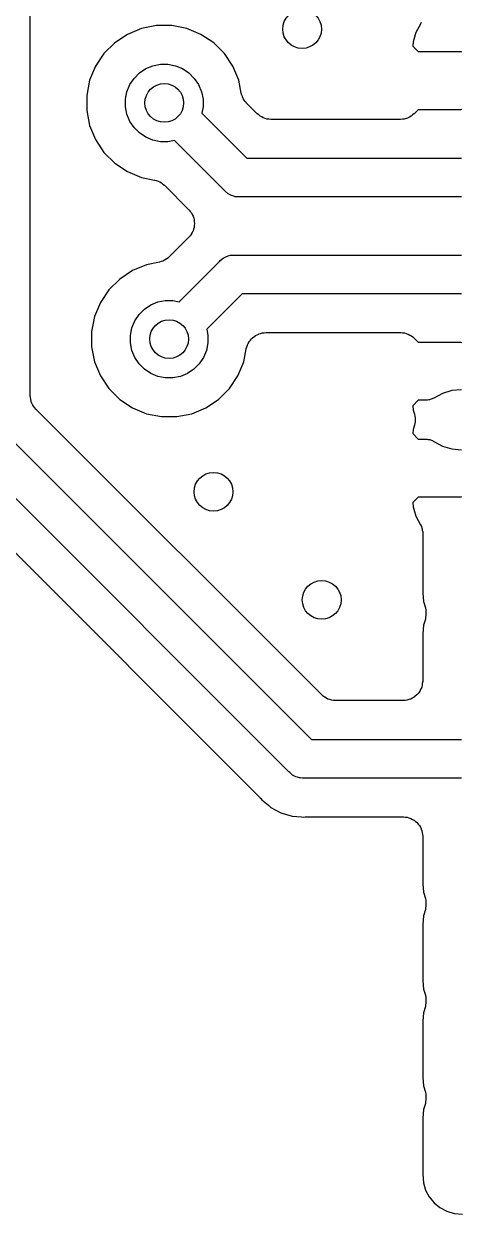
# Model space of a CAD drawing. Extents: x 49 to 143, y -158 to -38.
# Drawn here: x 131.08 to 133.33, y -129.18 to -123.04 of the extents above; entities that cross this region are included whole.
import ezdxf

# ---------------------------------------------------------------- set-up
doc = ezdxf.new("R2010")
doc.units = 0
doc.layers.add('BLACK', color=7, linetype='CONTINUOUS')

msp = doc.modelspace()

# ---------------------------------------------------------------- linework, layer by layer
at = {"layer": 'BLACK', "linetype": 'CONTINUOUS'}
for p, q in [((131.11, -124.955), (131.11, -120.787)), ((131.684, -123.059), (131.611, -123.09)), ((131.761, -123.044), (131.684, -123.059)), ((131.84, -123.044), (131.761, -123.044)), ((131.917, -123.059), (131.84, -123.044)), ((131.99, -123.09), (131.917, -123.059)), ((133.123, -123.037), (133.099, -123.081)), ((133.126, -123.029), (133.123, -123.037)), ((131.546, -123.133), (131.49, -123.189)), ((131.611, -123.09), (131.546, -123.133)), ((132.056, -123.133), (131.99, -123.09)), ((132.111, -123.189), (132.056, -123.133)), ((133.085, -123.129), (133.083, -123.151)), ((133.099, -123.081), (133.085, -123.129)), ((131.49, -123.189), (131.446, -123.255)), ((132.155, -123.255), (132.111, -123.189)), ((133.083, -123.151), (133.111, -123.179)), ((133.111, -123.179), (133.32, -123.179)), ((133.32, -123.179), (133.322, -123.179)), ((133.322, -123.179), (133.326, -123.179)), ((133.326, -123.179), (133.33, -123.179)), ((133.33, -123.179), (133.335, -123.18)), ((131.446, -123.255), (131.416, -123.327)), ((131.706, -123.267), (131.742, -123.252)), ((131.742, -123.252), (131.781, -123.244)), ((131.781, -123.244), (131.82, -123.244)), ((131.82, -123.244), (131.859, -123.252)), ((131.859, -123.252), (131.895, -123.267)), ((132.185, -123.327), (132.155, -123.255)), ((131.623, -123.349), (131.645, -123.317)), ((131.645, -123.317), (131.673, -123.289)), ((131.673, -123.289), (131.706, -123.267)), ((131.895, -123.267), (131.928, -123.289)), ((131.928, -123.289), (131.956, -123.317)), ((131.956, -123.317), (131.978, -123.349)), ((131.416, -123.327), (131.401, -123.405)), ((131.608, -123.386), (131.623, -123.349)), ((131.978, -123.349), (131.993, -123.386)), ((132.198, -123.394), (132.185, -123.327)), ((131.401, -123.405), (131.401, -123.483)), ((131.601, -123.424), (131.608, -123.386)), ((131.601, -123.464), (131.601, -123.424)), ((131.993, -123.386), (132.001, -123.424)), ((132.001, -123.424), (132.001, -123.464)), ((132.201, -123.403), (132.198, -123.394)), ((132.204, -123.411), (132.201, -123.403)), ((132.204, -123.412), (132.204, -123.411)), ((132.208, -123.421), (132.204, -123.412)), ((132.204, -123.412), (132.204, -123.412)), ((132.213, -123.429), (132.208, -123.421)), ((132.213, -123.43), (132.213, -123.429)), ((132.213, -123.429), (132.213, -123.429)), ((132.219, -123.437), (132.213, -123.43)), ((132.225, -123.444), (132.219, -123.437)), ((131.401, -123.483), (131.416, -123.561)), ((131.608, -123.502), (131.601, -123.464)), ((131.623, -123.539), (131.608, -123.502)), ((132.001, -123.464), (131.994, -123.496)), ((131.994, -123.496), (132.227, -123.729)), ((132.226, -123.445), (132.225, -123.444)), ((132.281, -123.5), (132.226, -123.445)), ((132.226, -123.445), (132.226, -123.445)), ((132.226, -123.445), (132.226, -123.445)), ((132.226, -123.445), (132.226, -123.445)), ((132.288, -123.506), (132.281, -123.5)), ((133.089, -123.501), (133.082, -123.506)), ((133.09, -123.5), (133.089, -123.501)), ((133.111, -123.479), (133.09, -123.5)), ((133.09, -123.5), (133.09, -123.5)), ((133.09, -123.5), (133.09, -123.5)), ((133.09, -123.5), (133.09, -123.5)), ((133.32, -123.479), (133.111, -123.479)), ((133.324, -123.479), (133.32, -123.479)), ((133.329, -123.479), (133.324, -123.479)), ((133.33, -123.479), (133.329, -123.479)), ((133.335, -123.478), (133.33, -123.479)), ((131.416, -123.561), (131.446, -123.633)), ((131.645, -123.571), (131.623, -123.539)), ((132.295, -123.512), (132.288, -123.506)), ((132.296, -123.512), (132.295, -123.512)), ((132.295, -123.512), (132.295, -123.512)), ((132.304, -123.516), (132.296, -123.512)), ((132.312, -123.521), (132.304, -123.516)), ((132.313, -123.521), (132.312, -123.521)), ((132.312, -123.521), (132.312, -123.521)), ((132.322, -123.524), (132.313, -123.521)), ((132.33, -123.527), (132.322, -123.524)), ((132.331, -123.527), (132.33, -123.527)), ((132.332, -123.527), (132.331, -123.527)), ((132.341, -123.528), (132.332, -123.527)), ((132.35, -123.529), (132.341, -123.528)), ((132.351, -123.529), (132.35, -123.529)), ((133.019, -123.529), (132.351, -123.529)), ((132.351, -123.529), (132.351, -123.529)), ((132.351, -123.529), (132.351, -123.529)), ((132.351, -123.529), (132.351, -123.529)), ((133.029, -123.528), (133.019, -123.529)), ((133.038, -123.527), (133.029, -123.528)), ((133.039, -123.527), (133.038, -123.527)), ((133.038, -123.527), (133.038, -123.527)), ((133.048, -123.524), (133.039, -123.527)), ((133.057, -123.522), (133.048, -123.524)), ((133.058, -123.521), (133.057, -123.522)), ((133.057, -123.522), (133.057, -123.522)), ((133.066, -123.517), (133.058, -123.521)), ((133.074, -123.513), (133.066, -123.517)), ((133.075, -123.512), (133.074, -123.513)), ((133.074, -123.513), (133.074, -123.513)), ((133.082, -123.506), (133.075, -123.512)), ((131.673, -123.599), (131.645, -123.571)), ((131.706, -123.621), (131.673, -123.599)), ((131.742, -123.636), (131.706, -123.621)), ((131.446, -123.633), (131.49, -123.699)), ((131.781, -123.644), (131.742, -123.636)), ((131.82, -123.644), (131.781, -123.644)), ((131.853, -123.638), (131.82, -123.644)), ((132.111, -123.896), (131.853, -123.638)), ((131.49, -123.699), (131.546, -123.755)), ((132.227, -123.729), (133.335, -123.729)), ((131.546, -123.755), (131.611, -123.798)), ((131.611, -123.798), (131.684, -123.829)), ((131.684, -123.829), (131.75, -123.842)), ((131.75, -123.842), (131.751, -123.842)), ((131.751, -123.842), (131.751, -123.842)), ((131.751, -123.842), (131.751, -123.842)), ((131.751, -123.842), (131.752, -123.842)), ((131.752, -123.842), (131.76, -123.845)), ((131.76, -123.845), (131.769, -123.848)), ((131.769, -123.848), (131.77, -123.848)), ((131.77, -123.848), (131.77, -123.848)), ((131.77, -123.848), (131.778, -123.852)), ((131.778, -123.852), (131.786, -123.857)), ((131.786, -123.857), (131.787, -123.857)), ((131.787, -123.857), (131.787, -123.857)), ((131.787, -123.857), (131.794, -123.863)), ((131.794, -123.863), (131.802, -123.869)), ((131.802, -123.869), (131.928, -123.996)), ((132.115, -123.9), (132.111, -123.896)), ((132.13, -123.913), (132.115, -123.9)), ((132.147, -123.922), (132.13, -123.913)), ((132.159, -123.925), (132.147, -123.922)), ((132.166, -123.928), (132.159, -123.925)), ((132.168, -123.928), (132.166, -123.928)), ((132.181, -123.929), (132.168, -123.928)), ((132.186, -123.929), (132.181, -123.929)), ((132.181, -123.929), (132.181, -123.929)), ((132.19, -123.929), (132.186, -123.929)), ((133.335, -123.929), (132.19, -123.929)), ((131.928, -123.996), (131.928, -123.996)), ((131.928, -123.996), (131.928, -123.996)), ((131.928, -123.996), (131.928, -123.996)), ((131.928, -123.996), (131.929, -123.997)), ((131.929, -123.997), (131.935, -124.004)), ((131.935, -124.004), (131.941, -124.011)), ((131.941, -124.011), (131.941, -124.012)), ((131.941, -124.012), (131.941, -124.012)), ((131.941, -124.012), (131.945, -124.02)), ((131.945, -124.02), (131.95, -124.029)), ((131.95, -124.029), (131.95, -124.029)), ((131.95, -124.029), (131.95, -124.029)), ((131.95, -124.029), (131.953, -124.038)), ((131.953, -124.038), (131.955, -124.047)), ((131.955, -124.047), (131.955, -124.048)), ((131.955, -124.048), (131.956, -124.048)), ((131.956, -124.048), (131.956, -124.057)), ((131.956, -124.057), (131.957, -124.067)), ((131.945, -124.113), (131.94, -124.122)), ((131.949, -124.105), (131.945, -124.113)), ((131.95, -124.105), (131.949, -124.105)), ((131.949, -124.105), (131.949, -124.105)), ((131.952, -124.096), (131.95, -124.105)), ((131.955, -124.087), (131.952, -124.096)), ((131.956, -124.077), (131.955, -124.086)), ((131.955, -124.086), (131.955, -124.086)), ((131.955, -124.086), (131.955, -124.087)), ((131.957, -124.067), (131.956, -124.077)), ((131.957, -124.067), (131.957, -124.067)), ((131.957, -124.067), (131.957, -124.067)), ((131.928, -124.137), (131.827, -124.238)), ((131.934, -124.13), (131.928, -124.137)), ((131.94, -124.123), (131.934, -124.13)), ((131.94, -124.122), (131.94, -124.122)), ((131.94, -124.122), (131.94, -124.123)), ((131.826, -124.239), (131.819, -124.245)), ((131.827, -124.238), (131.826, -124.239)), ((131.827, -124.238), (131.827, -124.238)), ((131.827, -124.238), (131.827, -124.238)), ((131.827, -124.238), (131.827, -124.238)), ((132.104, -124.245), (132.122, -124.236)), ((132.122, -124.236), (132.135, -124.232)), ((132.135, -124.232), (132.141, -124.23)), ((132.141, -124.23), (132.143, -124.23)), ((132.143, -124.23), (132.155, -124.229)), ((132.155, -124.229), (132.155, -124.229)), ((132.155, -124.229), (132.16, -124.229)), ((132.16, -124.229), (132.165, -124.229)), ((132.165, -124.229), (133.335, -124.229)), ((131.709, -124.279), (131.637, -124.309)), ((131.776, -124.265), (131.709, -124.279)), ((131.785, -124.263), (131.776, -124.265)), ((131.793, -124.26), (131.785, -124.263)), ((131.794, -124.26), (131.793, -124.26)), ((131.803, -124.255), (131.794, -124.26)), ((131.794, -124.26), (131.794, -124.26)), ((131.811, -124.251), (131.803, -124.255)), ((131.812, -124.251), (131.811, -124.251)), ((131.811, -124.251), (131.811, -124.251)), ((131.819, -124.245), (131.812, -124.251)), ((131.878, -124.47), (132.086, -124.262)), ((132.086, -124.262), (132.089, -124.258)), ((132.089, -124.258), (132.104, -124.245)), ((131.571, -124.353), (131.515, -124.408)), ((131.637, -124.309), (131.571, -124.353)), ((131.515, -124.408), (131.472, -124.474)), ((131.472, -124.474), (131.441, -124.547)), ((131.699, -124.508), (131.731, -124.486)), ((131.731, -124.486), (131.768, -124.471)), ((131.768, -124.471), (131.806, -124.463)), ((131.806, -124.463), (131.846, -124.463)), ((131.846, -124.463), (131.878, -124.47)), ((132.202, -124.429), (132.02, -124.611)), ((133.335, -124.429), (132.202, -124.429)), ((131.441, -124.547), (131.426, -124.624)), ((131.649, -124.568), (131.671, -124.536)), ((131.671, -124.536), (131.699, -124.508)), ((131.626, -124.644), (131.634, -124.605)), ((131.634, -124.605), (131.649, -124.568)), ((131.426, -124.624), (131.426, -124.703)), ((131.626, -124.683), (131.626, -124.644)), ((132.02, -124.611), (132.026, -124.644)), ((132.026, -124.644), (132.026, -124.683)), ((132.239, -124.676), (132.245, -124.669)), ((132.245, -124.669), (132.251, -124.662)), ((132.251, -124.662), (132.255, -124.658)), ((132.255, -124.658), (132.256, -124.657)), ((132.255, -124.658), (132.255, -124.658)), ((132.255, -124.658), (132.255, -124.658)), ((132.255, -124.658), (132.255, -124.658)), ((132.256, -124.657), (132.263, -124.652)), ((132.263, -124.652), (132.271, -124.646)), ((132.271, -124.645), (132.28, -124.641)), ((132.271, -124.646), (132.271, -124.645)), ((132.271, -124.645), (132.271, -124.645)), ((132.28, -124.641), (132.288, -124.637)), ((132.288, -124.637), (132.288, -124.636)), ((132.288, -124.636), (132.289, -124.636)), ((132.289, -124.636), (132.298, -124.634)), ((132.298, -124.634), (132.306, -124.631)), ((132.306, -124.631), (132.307, -124.631)), ((132.307, -124.631), (132.317, -124.63)), ((132.307, -124.631), (132.307, -124.631)), ((132.317, -124.63), (132.326, -124.629)), ((132.326, -124.629), (133.019, -124.629)), ((133.019, -124.629), (133.02, -124.629)), ((133.02, -124.629), (133.02, -124.629)), ((133.02, -124.629), (133.02, -124.629)), ((133.02, -124.629), (133.021, -124.629)), ((133.021, -124.629), (133.03, -124.63)), ((133.03, -124.63), (133.039, -124.631)), ((133.039, -124.631), (133.04, -124.631)), ((133.04, -124.631), (133.04, -124.631)), ((133.04, -124.631), (133.049, -124.634)), ((133.049, -124.634), (133.058, -124.637)), ((133.058, -124.637), (133.058, -124.637)), ((133.058, -124.637), (133.059, -124.637)), ((133.059, -124.637), (133.067, -124.642)), ((133.067, -124.642), (133.075, -124.646)), ((133.075, -124.646), (133.076, -124.646)), ((133.076, -124.646), (133.076, -124.646)), ((133.076, -124.646), (133.083, -124.652)), ((133.083, -124.652), (133.09, -124.658)), ((133.09, -124.658), (133.111, -124.679)), ((131.426, -124.703), (131.441, -124.78)), ((131.634, -124.722), (131.626, -124.683)), ((131.649, -124.758), (131.634, -124.722)), ((132.018, -124.722), (132.003, -124.758)), ((132.026, -124.683), (132.018, -124.722)), ((132.211, -124.78), (132.224, -124.713)), ((132.224, -124.712), (132.227, -124.703)), ((132.224, -124.713), (132.224, -124.712)), ((132.224, -124.713), (132.224, -124.713)), ((132.224, -124.713), (132.224, -124.713)), ((132.224, -124.713), (132.224, -124.713)), ((132.227, -124.703), (132.23, -124.695)), ((132.23, -124.693), (132.234, -124.685)), ((132.23, -124.694), (132.23, -124.693)), ((132.23, -124.695), (132.23, -124.694)), ((132.234, -124.685), (132.239, -124.677)), ((132.239, -124.677), (132.239, -124.676)), ((132.239, -124.677), (132.239, -124.677)), ((133.111, -124.679), (133.32, -124.679)), ((133.32, -124.679), (133.322, -124.679)), ((133.322, -124.679), (133.326, -124.679)), ((133.326, -124.679), (133.33, -124.679)), ((133.33, -124.679), (133.335, -124.68)), ((131.441, -124.78), (131.472, -124.853)), ((131.671, -124.791), (131.649, -124.758)), ((131.699, -124.819), (131.671, -124.791)), ((131.981, -124.791), (131.953, -124.819)), ((132.003, -124.758), (131.981, -124.791)), ((132.18, -124.853), (132.211, -124.78)), ((131.472, -124.853), (131.515, -124.918)), ((131.731, -124.84), (131.699, -124.819)), ((131.768, -124.856), (131.731, -124.84)), ((131.806, -124.863), (131.768, -124.856)), ((131.884, -124.856), (131.846, -124.863)), ((131.921, -124.84), (131.884, -124.856)), ((131.953, -124.819), (131.921, -124.84)), ((132.137, -124.918), (132.18, -124.853)), ((131.846, -124.863), (131.806, -124.863)), ((131.111, -124.964), (131.11, -124.955)), ((131.112, -124.973), (131.111, -124.964)), ((131.112, -124.974), (131.112, -124.973)), ((131.115, -124.983), (131.112, -124.974)), ((131.112, -124.974), (131.112, -124.974)), ((131.515, -124.918), (131.571, -124.974)), ((131.571, -124.974), (131.637, -125.018)), ((132.015, -125.018), (132.081, -124.974)), ((132.081, -124.974), (132.137, -124.918)), ((133.111, -124.979), (133.083, -125.007)), ((133.145, -124.979), (133.111, -124.979)), ((133.15, -124.979), (133.145, -124.979)), ((133.154, -124.979), (133.15, -124.979)), ((133.159, -124.978), (133.154, -124.979)), ((133.165, -124.977), (133.159, -124.978)), ((133.169, -124.976), (133.165, -124.977)), ((133.173, -124.975), (133.169, -124.976)), ((133.178, -124.973), (133.173, -124.975)), ((133.183, -124.971), (133.178, -124.973)), ((133.187, -124.969), (133.183, -124.971)), ((133.191, -124.968), (133.187, -124.969)), ((133.192, -124.967), (133.191, -124.968)), ((133.237, -124.943), (133.192, -124.967)), ((133.285, -124.929), (133.237, -124.943)), ((133.335, -124.924), (133.285, -124.929)), ((131.117, -124.992), (131.115, -124.983)), ((131.118, -124.993), (131.117, -124.992)), ((131.117, -124.992), (131.117, -124.992)), ((131.122, -125.001), (131.118, -124.993)), ((131.126, -125.009), (131.122, -125.001)), ((131.126, -125.01), (131.126, -125.009)), ((131.127, -125.01), (131.126, -125.01)), ((131.133, -125.017), (131.127, -125.01)), ((131.138, -125.024), (131.133, -125.017)), ((131.139, -125.025), (131.138, -125.024)), ((132.614, -126.5), (131.139, -125.025)), ((131.139, -125.025), (131.139, -125.025)), ((131.139, -125.025), (131.139, -125.025)), ((131.139, -125.025), (131.139, -125.025)), ((131.637, -125.018), (131.709, -125.048)), ((131.943, -125.048), (132.015, -125.018)), ((133.083, -125.007), (133.085, -125.029)), ((133.085, -125.029), (133.091, -125.05)), ((130.91, -125.079), (132.56, -126.729)), ((131.709, -125.048), (131.787, -125.063)), ((131.787, -125.063), (131.865, -125.063)), ((131.865, -125.063), (131.943, -125.048)), ((133.091, -125.05), (133.091, -125.05)), ((133.091, -125.05), (133.091, -125.05)), ((133.091, -125.05), (133.091, -125.05)), ((133.091, -125.05), (133.091, -125.051)), ((133.091, -125.051), (133.093, -125.06)), ((133.093, -125.099), (133.091, -125.108)), ((133.093, -125.06), (133.095, -125.069)), ((133.095, -125.09), (133.093, -125.099)), ((133.095, -125.069), (133.095, -125.07)), ((133.095, -125.07), (133.095, -125.07)), ((133.095, -125.07), (133.095, -125.08)), ((133.095, -125.08), (133.095, -125.089)), ((133.095, -125.089), (133.095, -125.089)), ((133.095, -125.089), (133.095, -125.09)), ((133.085, -125.129), (133.083, -125.151)), ((133.083, -125.151), (133.111, -125.179)), ((133.091, -125.108), (133.085, -125.129)), ((132.444, -126.896), (130.743, -125.195)), ((133.111, -125.179), (133.145, -125.179)), ((133.145, -125.179), (133.147, -125.179)), ((133.147, -125.179), (133.151, -125.179)), ((133.151, -125.179), (133.155, -125.179)), ((133.155, -125.179), (133.161, -125.181)), ((133.161, -125.181), (133.166, -125.181)), ((133.166, -125.181), (133.17, -125.182)), ((133.17, -125.182), (133.174, -125.183)), ((133.174, -125.183), (133.179, -125.185)), ((133.179, -125.185), (133.185, -125.187)), ((133.185, -125.187), (133.188, -125.189)), ((133.188, -125.189), (133.192, -125.191)), ((133.192, -125.191), (133.237, -125.215)), ((133.237, -125.215), (133.285, -125.229)), ((133.285, -125.229), (133.335, -125.234)), ((130.612, -125.346), (132.293, -127.027)), ((133.111, -125.479), (133.083, -125.507)), ((133.083, -125.507), (133.085, -125.529)), ((133.085, -125.529), (133.099, -125.577)), ((133.32, -125.479), (133.111, -125.479)), ((133.324, -125.479), (133.32, -125.479)), ((133.329, -125.479), (133.324, -125.479)), ((133.33, -125.479), (133.329, -125.479)), ((133.335, -125.478), (133.33, -125.479)), ((133.099, -125.577), (133.123, -125.621)), ((133.123, -125.621), (133.123, -125.621)), ((133.123, -125.621), (133.123, -125.621)), ((133.123, -125.621), (133.123, -125.621)), ((133.123, -125.621), (133.123, -125.622)), ((133.123, -125.622), (133.127, -125.631)), ((133.127, -125.631), (133.13, -125.639)), ((133.13, -125.639), (133.13, -125.64)), ((133.13, -125.64), (133.131, -125.64)), ((133.131, -125.64), (133.132, -125.649)), ((133.132, -125.649), (133.134, -125.658)), ((133.134, -125.658), (133.134, -125.659)), ((133.134, -125.659), (133.134, -125.659)), ((133.134, -125.659), (133.134, -125.669)), ((133.134, -125.669), (133.134, -125.678)), ((133.134, -125.678), (133.134, -125.684)), ((133.134, -125.684), (133.134, -125.974)), ((133.134, -125.974), (133.138, -126.018)), ((133.138, -126.018), (133.148, -126.05)), ((133.148, -126.05), (133.148, -126.05)), ((133.148, -126.05), (133.148, -126.05)), ((133.148, -126.05), (133.148, -126.05)), ((133.148, -126.05), (133.148, -126.051)), ((133.148, -126.051), (133.15, -126.06)), ((133.15, -126.06), (133.151, -126.069)), ((133.151, -126.069), (133.151, -126.07)), ((133.151, -126.07), (133.151, -126.071)), ((133.151, -126.071), (133.151, -126.08)), ((133.151, -126.08), (133.151, -126.089)), ((133.138, -126.14), (133.134, -126.184)), ((133.148, -126.108), (133.138, -126.14)), ((133.149, -126.099), (133.148, -126.108)), ((133.151, -126.09), (133.149, -126.099)), ((133.151, -126.089), (133.151, -126.089)), ((133.151, -126.089), (133.151, -126.09)), ((133.134, -126.184), (133.134, -126.429)), ((133.131, -126.45), (133.129, -126.459)), ((133.132, -126.449), (133.131, -126.449)), ((133.131, -126.449), (133.131, -126.45)), ((133.134, -126.43), (133.132, -126.44)), ((133.132, -126.44), (133.132, -126.449)), ((133.134, -126.429), (133.134, -126.43)), ((133.134, -126.43), (133.134, -126.43)), ((133.134, -126.43), (133.134, -126.43)), ((133.134, -126.43), (133.134, -126.43)), ((132.621, -126.506), (132.614, -126.5)), ((132.628, -126.512), (132.621, -126.506)), ((132.629, -126.512), (132.628, -126.512)), ((132.628, -126.512), (132.628, -126.512)), ((132.637, -126.516), (132.629, -126.512)), ((133.088, -126.513), (133.08, -126.517)), ((133.089, -126.512), (133.088, -126.513)), ((133.096, -126.506), (133.089, -126.512)), ((133.089, -126.512), (133.089, -126.512)), ((133.104, -126.5), (133.096, -126.506)), ((133.11, -126.493), (133.104, -126.5)), ((133.104, -126.5), (133.104, -126.5)), ((133.104, -126.5), (133.104, -126.5)), ((133.116, -126.485), (133.11, -126.493)), ((133.121, -126.477), (133.116, -126.485)), ((133.116, -126.485), (133.116, -126.485)), ((133.116, -126.485), (133.116, -126.485)), ((133.125, -126.468), (133.121, -126.477)), ((133.126, -126.468), (133.125, -126.468)), ((133.129, -126.459), (133.126, -126.468)), ((133.126, -126.468), (133.126, -126.468)), ((132.645, -126.521), (132.637, -126.516)), ((132.646, -126.521), (132.645, -126.521)), ((132.645, -126.521), (132.645, -126.521)), ((132.655, -126.524), (132.646, -126.521)), ((132.663, -126.527), (132.655, -126.524)), ((132.664, -126.527), (132.663, -126.527)), ((132.665, -126.527), (132.664, -126.527)), ((132.674, -126.528), (132.665, -126.527)), ((132.683, -126.529), (132.674, -126.528)), ((132.684, -126.529), (132.683, -126.529)), ((133.034, -126.529), (132.684, -126.529)), ((132.684, -126.529), (132.684, -126.529)), ((132.684, -126.529), (132.684, -126.529)), ((132.684, -126.529), (132.684, -126.529)), ((133.043, -126.528), (133.034, -126.529)), ((133.052, -126.527), (133.043, -126.528)), ((133.053, -126.527), (133.052, -126.527)), ((133.062, -126.524), (133.053, -126.527)), ((133.053, -126.527), (133.053, -126.527)), ((133.071, -126.522), (133.062, -126.524)), ((133.072, -126.521), (133.071, -126.522)), ((133.071, -126.522), (133.071, -126.522)), ((133.08, -126.517), (133.072, -126.521)), ((132.56, -126.729), (133.335, -126.729)), ((132.448, -126.9), (132.444, -126.896)), ((132.463, -126.913), (132.448, -126.9)), ((132.48, -126.922), (132.463, -126.913)), ((132.489, -126.924), (132.48, -126.922)), ((132.499, -126.928), (132.489, -126.924)), ((132.503, -126.928), (132.499, -126.928)), ((132.514, -126.929), (132.503, -126.928)), ((132.519, -126.929), (132.514, -126.929)), ((132.514, -126.929), (132.514, -126.929)), ((132.523, -126.929), (132.519, -126.929)), ((133.335, -126.929), (132.523, -126.929)), ((132.293, -127.027), (132.294, -127.028)), ((132.294, -127.028), (132.296, -127.032)), ((132.296, -127.032), (132.299, -127.035)), ((132.299, -127.035), (132.305, -127.042)), ((132.305, -127.042), (132.313, -127.048)), ((132.313, -127.048), (132.313, -127.048)), ((132.313, -127.048), (132.338, -127.069)), ((132.338, -127.069), (132.338, -127.069)), ((132.338, -127.069), (132.351, -127.08)), ((132.351, -127.08), (132.403, -127.108)), ((132.403, -127.108), (132.46, -127.125)), ((132.46, -127.125), (132.509, -127.129)), ((132.509, -127.129), (132.509, -127.129)), ((132.509, -127.129), (132.509, -127.129)), ((132.509, -127.129), (132.519, -127.13)), ((132.519, -127.13), (132.528, -127.129)), ((132.528, -127.129), (132.53, -127.129)), ((132.53, -127.129), (132.534, -127.129)), ((132.534, -127.129), (132.538, -127.129)), ((132.538, -127.129), (133.034, -127.129)), ((133.034, -127.129), (133.034, -127.129)), ((133.034, -127.129), (133.034, -127.129)), ((133.034, -127.129), (133.034, -127.129)), ((133.034, -127.129), (133.035, -127.129)), ((133.035, -127.129), (133.044, -127.13)), ((133.044, -127.13), (133.054, -127.131)), ((133.054, -127.131), (133.054, -127.131)), ((133.054, -127.131), (133.054, -127.131)), ((133.054, -127.131), (133.063, -127.134)), ((133.063, -127.134), (133.072, -127.137)), ((133.072, -127.137), (133.073, -127.137)), ((133.073, -127.137), (133.073, -127.137)), ((133.073, -127.137), (133.081, -127.142)), ((133.081, -127.142), (133.089, -127.146)), ((133.089, -127.146), (133.09, -127.146)), ((133.09, -127.146), (133.09, -127.146)), ((133.09, -127.146), (133.097, -127.153)), ((133.097, -127.153), (133.105, -127.159)), ((133.105, -127.159), (133.105, -127.159)), ((133.105, -127.159), (133.105, -127.159)), ((133.105, -127.159), (133.111, -127.166)), ((133.111, -127.166), (133.117, -127.174)), ((133.117, -127.174), (133.117, -127.174)), ((133.117, -127.174), (133.117, -127.174)), ((133.117, -127.174), (133.122, -127.183)), ((133.122, -127.183), (133.126, -127.191)), ((133.126, -127.191), (133.126, -127.191)), ((133.126, -127.191), (133.126, -127.192)), ((133.126, -127.192), (133.129, -127.201)), ((133.129, -127.201), (133.132, -127.21)), ((133.132, -127.21), (133.132, -127.21)), ((133.132, -127.21), (133.132, -127.21)), ((133.132, -127.21), (133.133, -127.22)), ((133.133, -127.22), (133.134, -127.229)), ((133.134, -127.229), (133.134, -127.474)), ((133.134, -127.474), (133.138, -127.518)), ((133.138, -127.518), (133.148, -127.55)), ((133.148, -127.55), (133.148, -127.55)), ((133.148, -127.55), (133.148, -127.55)), ((133.148, -127.55), (133.148, -127.55)), ((133.148, -127.55), (133.148, -127.551)), ((133.148, -127.551), (133.15, -127.56)), ((133.148, -127.608), (133.138, -127.64)), ((133.149, -127.599), (133.148, -127.608)), ((133.151, -127.59), (133.149, -127.599)), ((133.15, -127.56), (133.151, -127.569)), ((133.151, -127.569), (133.151, -127.57)), ((133.151, -127.57), (133.151, -127.571)), ((133.151, -127.571), (133.151, -127.58)), ((133.151, -127.58), (133.151, -127.589)), ((133.151, -127.589), (133.151, -127.589)), ((133.151, -127.589), (133.151, -127.59)), ((133.138, -127.64), (133.134, -127.684)), ((133.134, -127.684), (133.134, -127.974)), ((133.134, -127.974), (133.138, -128.018)), ((133.138, -128.018), (133.148, -128.05)), ((133.148, -128.05), (133.148, -128.05)), ((133.148, -128.05), (133.148, -128.05)), ((133.148, -128.05), (133.148, -128.05)), ((133.148, -128.05), (133.148, -128.051)), ((133.148, -128.051), (133.15, -128.06)), ((133.148, -128.108), (133.138, -128.14)), ((133.149, -128.099), (133.148, -128.108)), ((133.151, -128.09), (133.149, -128.099)), ((133.15, -128.06), (133.151, -128.069)), ((133.151, -128.069), (133.151, -128.07)), ((133.151, -128.07), (133.151, -128.071)), ((133.151, -128.071), (133.151, -128.08)), ((133.151, -128.08), (133.151, -128.089)), ((133.151, -128.089), (133.151, -128.089)), ((133.151, -128.089), (133.151, -128.09)), ((133.138, -128.14), (133.134, -128.184)), ((133.134, -128.184), (133.134, -128.474)), ((133.134, -128.474), (133.138, -128.518)), ((133.138, -128.518), (133.148, -128.55)), ((133.148, -128.55), (133.148, -128.55)), ((133.148, -128.55), (133.148, -128.55)), ((133.148, -128.55), (133.148, -128.55)), ((133.148, -128.55), (133.148, -128.551)), ((133.148, -128.551), (133.15, -128.56)), ((133.149, -128.599), (133.148, -128.608)), ((133.151, -128.59), (133.149, -128.599)), ((133.15, -128.56), (133.151, -128.569)), ((133.151, -128.569), (133.151, -128.57)), ((133.151, -128.57), (133.151, -128.571)), ((133.151, -128.571), (133.151, -128.58)), ((133.151, -128.58), (133.151, -128.589)), ((133.151, -128.589), (133.151, -128.589)), ((133.151, -128.589), (133.151, -128.59)), ((133.138, -128.64), (133.134, -128.684)), ((133.148, -128.608), (133.138, -128.64)), ((133.134, -128.684), (133.134, -128.974)), ((133.134, -128.974), (133.138, -129.018)), ((133.138, -129.018), (133.149, -129.056)), ((133.149, -129.056), (133.168, -129.091)), ((133.168, -129.091), (133.193, -129.121)), ((133.193, -129.121), (133.223, -129.146)), ((133.223, -129.146), (133.258, -129.165)), ((133.258, -129.165), (133.296, -129.176)), ((133.296, -129.176), (133.34, -129.18))]:
    msp.add_line(p, q, dxfattribs=at)
at = {"layer": 'BLACK'}
for centre in [(132.512, -123.063), (131.801, -123.444), (131.826, -124.663), (132.055, -125.451), (132.613, -126.009)]:
    msp.add_circle(centre, 0.1, dxfattribs=at)

doc.saveas('drawing.dxf')
